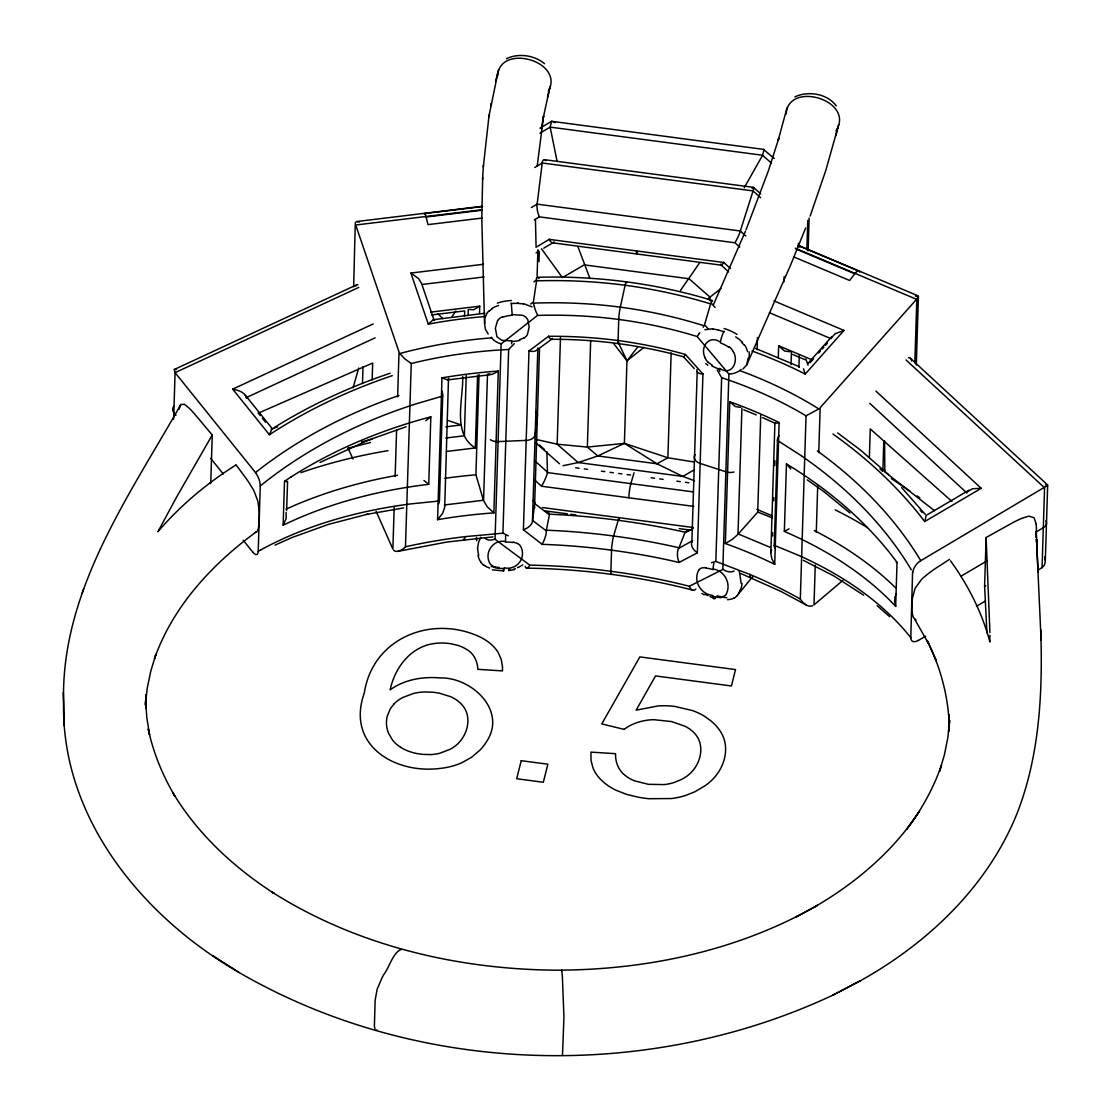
<?xml version="1.0" encoding="UTF-8"?>
<svg xmlns="http://www.w3.org/2000/svg" width="1111" height="1111" viewBox="0 0 1111 1111"><rect width="100%" height="100%" fill="white"/><g stroke="black" fill="none" stroke-linecap="round" stroke-linejoin="round"><path stroke-width="1.5" d="M989.929 637.283L989.929 635.284M741.12 583.372L739.662 572.984M989.929 638.617L989.901 641.964C982.11 612.716 968.264 585.275 950.516 560.833M145.958 708.207L146.263 694.417L145.347 704.791L147.291 687.89L150.818 671.002L155.873 654.31L154.526 658.573C173.149 605.787 212.812 563.402 257.363 531.072C258.238 529.447 258.488 527.586 258.752 525.781A84.408 31.177 70.2 0 0 259.196 519.281L259.252 518.018A91.185 33.677 70.2 0 0 259.266 512.393L257.946 501.325L254.058 491.131A28.955 10.693 70.2 0 0 252.989 489.132L249.378 483.243A114.655 42.343 70.2 0 0 245.67 477.827L236.032 464.898M497.631 76.006C499.27 42.857 565.096 60.73 548.306 91.463M786.116 114.114C788.074 80.075 855.734 100.407 835.916 131.029M911.839 605.759L911.881 604.467A91.185 49.009 -52 0 1 912.27 598.898L915.047 588.372L921.422 579.539A28.955 15.568 -52 0 1 923.116 577.914L928.796 573.248A114.655 61.619 -52 0 1 934.559 569.082L949.474 559.402M1036.271 533.169L1036.355 530.572A87.477 47.009 -52 0 0 1036.174 523.989M173.635 419.208L175.094 372.643L174.219 369.519L356.881 284.735M210.784 481.98L212.243 434.998L194.036 413.334A117.377 43.343 70.2 0 0 189.064 408.112L185.204 404.89A24.109 8.902 70.2 0 0 184.176 404.307L180.815 404.515L179.093 409.279M255.488 472.661A10.068 3.722 70.2 0 1 260.28 486.035L258.21 551.306L260.988 549.764M291.068 476.952A404.696 288.166 -5 0 1 420.972 419.527L430.832 416.819L428.735 484.299L418.903 485.563A404.696 259.613 8 0 0 289.665 522.128L283.138 525.197L284.513 481.216L291.068 476.952M286.61 510.505L287.596 481.41M353.645 286.846L355.284 222.88L356.478 221.533L359.436 222.047M362.464 383.573L362.991 366.741M372.143 379.865L372.671 363.033L258.474 413.084M394.169 507.574L392.877 549.084L376.06 511.143M395.141 476.452L396.599 429.749M397.613 396.891L399.016 351.923L355.714 225.005L482.091 209.715M393.6 550.223C395.919 553.209 402.585 550.181 405.473 546.834L411.264 363.505L404.779 358.867L399.821 353.506A408.487 307.789 3.9 0 1 491.784 337.827M437.567 519.684L441.984 377.879A401.682 273.098 1.8 0 1 498.284 371.074L493.867 512.879A401.682 273.098 1.8 0 0 437.567 519.684L442.525 513.546L444.706 507.352L448.483 379.045M462.662 376.587C463.634 398.266 451.635 433.651 475.327 447.969L477.591 375.351M464.551 316.093L464.704 310.913L431.387 314.982M466.245 375.296L464.356 435.776L445.705 438.04M468.134 314.816L468.286 309.622M479.535 313.094L479.744 306.178L430.596 312.122M444.428 504.963L483.452 500.242L475.911 474.772L479.035 374.532M487.493 374.449L483.563 500.63L487.285 506.838L493.867 512.879M508.296 535.78L502.922 533.197L508.644 349.479L514.282 343.66M537.099 275.889L537.905 249.808M538.974 261.585L539.293 251.308M532.461 521.184L537.849 348.021M539.515 348.687L534.669 504.297L532.544 520.434L546.348 530.919M560.472 337.688L557.166 444.178L578.151 462.551L682.848 476.425L694.431 480.73M590.677 340.397L587.358 447.08L597.801 455.954L656.962 463.787L682.848 476.425L694.556 469.661M693.264 461.87L667.878 457.76L656.962 463.787L624.396 443.358L626.965 360.825L618.258 342.313M671.155 352.784L667.878 457.76L624.396 443.358L587.358 447.08L557.166 444.178L535.571 439.317M691.875 542.293L697.18 371.852M709.887 300.567L709.998 297.123L720.914 288.554M711.471 562.68L715.845 561.444L721.636 377.698L717.192 369.977M725.358 543.543L729.774 401.738A401.682 273.098 1.8 0 1 779.13 422.541L774.714 564.346A401.682 273.098 1.8 0 0 725.358 543.543L732.413 539.307L737.996 534.335L741.912 408.154M757.077 349.646L757.452 337.508M770.423 547.445L738.287 533.988L757.716 512.102L760.729 415.32M772.603 535.974L772.7 532.766M773.7 500.797L773.798 497.589M774.784 465.62L774.936 460.815M778.283 357.881L778.672 345.771L811.822 359.742M775.395 548.57A9.402 4.944 -53.3 0 1 774.27 545.279L777.464 440.4L801.6 455.913M783.963 281.902L784.13 276.722M891.314 601.829A404.696 253.114 -3 0 0 792.601 535.085L784.352 531.405L786.449 463.926L794.671 469.023A404.696 294.665 7.2 0 1 892.716 556.653L897.035 562.347L895.674 606.342L891.328 601.829M791.032 364.533L791.407 352.437M798.281 246.795L798.392 243.337M798.906 367.324L799.281 355.228M806.864 249.767L807.78 220.367M808.1 250.878L809.127 218.006M812.71 605.745C807.628 607.786 802.864 602.954 800.323 599.037L806.03 415.792A399.293 298.081 -2.9 0 0 721.636 377.698M815.252 565.096L814.016 604.87L842.805 580.442M816.279 532.238L817.724 485.535M818.751 452.677L820.154 407.709L916.547 299.303L795.254 248.17M869.371 457.579L870.26 428.943L951.919 501.422M882.884 471.12L883.814 440.803M914.825 362.922L916.825 299.012L918.422 296.429L915.408 296.068M916.283 365.102L918.408 296.581M918.283 640.394A10.068 5.416 -52 0 1 910.798 637.797L912.575 571.915M986.915 632.978L984.61 586.177L986.124 537.516L1014.079 521.962A117.377 63.077 -52 0 1 1021.676 518.42M1037.605 570.29L1042.076 567.665L1044.562 487.826L906.048 359.964M1047.673 485.049L1045.298 561.583L1044.368 565.152L1042.146 567.624M774.714 564.346L771.839 558.777L770.826 553.32L774.923 422.652M482.674 177.468L481.785 218.367L484.535 323.662L485.438 329.398L488.187 334.008M483.299 166.997L489.104 114.975M482.563 179.51L483.424 164.928M770.853 552.75L771.576 549.723M748.134 358.117L746.745 364.866L742.898 369.046M834.736 994.178L832.597 995.289C646.769 1082.267 417.222 1075.809 239.087 972.514L237.296 971.389C142.333 916.228 61.369 817.918 63.605 703.249C60.369 591.844 128.445 497.256 180.815 404.515M537.252 165.775L543.598 115.85L541.432 128.737M477.508 548.459L478.522 542.46L480.799 537.196M531.377 207.535L537.127 204.146L542.237 162.998L753.077 190.925L760.646 197.744M537.127 204.146L740.315 230.991L753.077 190.925M561.61 970.653L561.749 970.139C650.435 969.278 740.204 949.711 817.543 905.298L795.407 917.339L797.712 916.103M926.018 516.198L924.727 521.545L918.853 514.046A445.719 330.411 9 0 0 832.931 434.026M488.757 117.044L498.533 69.66M490.673 105.698L491.02 103.615M543.237 117.947L549.667 88.269M511.574 343.799L511.713 340.883L501.853 340.327L496.95 336.744L495.353 328.245L497.589 320.579M547.529 97.06L550.139 86.352M495.575 81.575L498.047 71.576M810.141 216.089L825.876 170.191L838.138 126.571M835.819 135.764L838.611 124.654M787.032 107.795L778.214 140.264L778.769 138.361L768.201 171.344L746.064 229.755M373.213 323.94L232.699 389.142L269.376 434.72L272.014 428.832M895.022 596.468L894.563 601.19L895.674 606.342M353.048 387.808L358.728 368.047M634.034 472.8L630.854 483.632A9.499 1.028 -82.5 0 0 628.812 497.784M740.315 230.991L745.773 235.935M740.148 590.094L738.648 593.607A20.803 15.401 29.1 0 1 736.551 596.163M485.382 316.941L486.854 313.524A20.803 14.304 0.2 0 1 489.007 310.872M82.186 593.191L83.603 588.858M695.028 454.566L694.569 455.718A9.499 6.458 1.8 0 0 700.138 463.426L725.858 471.772A9.499 6.458 1.8 0 0 733.996 471.994M712.179 300.706L711.04 302.914L715.081 307.441M805.642 227.977L790.768 264.654L746.745 364.866M1047.617 485.41L920.769 560.68A10.068 5.416 -52 0 0 912.839 572.484M745.425 231.269L713.595 304.345M692.584 540.613L678.64 548.445M895.591 594.94L896.008 594.177M744.217 187.773L762.59 155.262L764.062 149.443L551.611 121.307L539.96 128.196M967.264 491.951L972.458 488.743L981.207 488.298L924.727 521.545M212.243 434.998L176.843 496.617L157.929 531.738C180.135 505.616 206.799 483.479 235.699 465.106M698.625 570.346C692.972 581.109 700.749 594.191 712.609 595.454A9.499 3.111 -73.7 0 0 715.47 598.26M703.166 327.259L704.055 325.773A405.362 316.093 0.1 0 0 620.299 307.15A405.362 315.843 -0.5 0 0 533.391 303.15M699.722 332.703L699.152 333.592M699.097 333.661L697.166 336.536A396.071 309.691 0 0 0 618.73 319.44A396.071 309.441 -0.5 0 0 537.516 315.427L501.13 343.924L495.048 539.279L529.739 565.124A396.071 222.936 3.5 0 1 610.883 571.304A396.071 222.7 3.1 0 1 689.362 586.261L722.817 569.443L728.899 374.088L697.166 336.536M699.749 262.64L680.418 290.513M452.135 316.51L455.843 310.955M283.208 525.114L286.194 518.476L286.124 512.49M685.459 354.52L702.93 374.018L697.361 552.834L679.029 562.472A397.821 223.686 3.1 0 0 611.55 550.181A397.821 223.922 3.5 0 0 542.099 544.334L523.406 529.78L528.975 350.979L548.57 336.314A397.821 310.816 -0.5 0 1 618.077 340.521A397.821 311.066 0 0 1 685.501 354.465L683.848 356.659M859.733 272.112A9.499 3.43 -67.1 0 0 854.734 273.778L849.651 280.472L793.934 256.988M752.036 351.02A436.901 325.523 -2.8 0 1 797.406 370.171L805.211 374.06L844.013 330.425L835.083 333.744L830.861 338.605L769.409 312.691M711.123 301.65L711.97 300.595M483.493 264.265L410.862 273.056L428.29 324.134L433.29 319.732L484.924 313.26M613.661 343.48L626.965 360.825L637.77 346.938M738.065 594.482L752.355 577.04M831.875 336.494L807.78 363.644M809.988 362.769L813.46 358.881M818.654 353.02L820.39 351.076M822.126 349.132L823.862 347.174M825.584 345.229L827.32 343.285M394.266 703.666L390.322 708.749L387.239 716.262A57.119 38.829 1.8 0 0 388.6 733.357L392.627 740.218A38.649 26.275 1.8 0 0 400.599 747.259M430.832 416.819L425.805 420.708M405.473 546.834L405.557 546.737A399.168 237.99 0 0 1 464.856 536.669L502.922 533.197M479.744 306.178L473.73 309.733L469.328 309.427M377.06 1030.05L375.212 1030.328L374.379 1026.328L375.143 1000.275L377.115 989.29L382.198 977.486A114.725 28.817 -74.3 0 1 383.684 974.708C389.475 967.348 392.975 952.252 401.279 949.419M260.238 485.993L263.043 483.729A407.362 293.818 -7.3 0 1 413.792 404.598M498.186 371.143L492.187 374.421L488.215 373.851M626.965 360.825L643.852 347.479M707.624 298.887L709.998 297.123L689.001 278.75L584.303 264.876L562.347 277.569L541.501 248.767M539.571 348.076L550.903 339.799M530.725 304.039L533.405 302.081L536.557 280.847A433.429 337.716 -0.5 0 1 625.118 285.249A433.429 337.98 0.1 0 1 710.623 303.9L704.513 324.745L708.485 329.148M533.877 281.861L536.613 279.875M256.572 532.058L254.863 532.53M522.767 564.874L521.781 565.541M491.604 308.719L492.812 307.941A17.193 10.388 -8 0 1 494.881 306.858L498.533 305.456M269.376 434.72L278.097 429.152A445.719 321.121 -7.1 0 1 392.294 375.657M815.085 906.659C856.109 882.745 893.383 851.123 919.519 811.141L906.645 829.389C921.366 809.975 933.379 788.477 941.378 765.437L939.531 771.326L944.461 754.605L947.836 737.704L949.669 720.47L948.655 731.538L948.891 714.637L949.238 724.969C948.197 695.569 940.239 666.697 927.157 640.422L935.684 659.587M860.442 980.735L832.597 995.289L860.442 980.735C928.213 942.933 988.04 886.022 1017.232 813.002C1039.84 754.869 1042.826 691.361 1040.715 629.687M535.988 247.295L549.209 239.365L723.775 262.488L730.399 268.459M543.737 248.184L552.903 242.781M789.046 528.85L784.352 531.405M274.292 427.471C310.636 404.946 349.646 386.781 390.183 373.24M984.61 586.177L985.707 585.525M539.946 133.153L550.153 127.126L762.59 155.262L771.534 163.22M534.766 167.469L542.224 163.053M534.322 219.853L539.363 216.867L734.927 242.767L739.745 247.073M926.088 515.421L969.084 490.132M960.682 576.373L987.221 560.763M1035.952 532.086L1043.326 527.739A9.499 6.458 1.8 0 0 1045.923 520.74M918.283 640.519L925.741 636.131M976.458 606.287L985.401 601.023M523.961 337.938L519.559 339.674M520.753 566.138L519.656 566.693M734.01 597.996L732.857 598.565A17.193 13.221 42 0 1 730.899 599.246L727.483 599.69M693.056 528.6L684.918 532.794L678.974 547.765A407.473 230.255 3.1 0 0 613.591 536.03A407.473 230.505 3.5 0 0 546.404 530.197L549.376 514.837L534.697 503.589M320.01 462.468L368.602 440.012L406.195 426.735M506.422 58.689C518.42 52.884 534.419 55.161 544.515 63.702M794.879 96.865C808.252 90.574 827.348 93.616 836.277 105.892M624.396 443.358L597.801 455.954L578.151 462.551L562.985 465.745M358.797 287.402L175.094 372.643L255.488 472.55A416.694 300.206 -7.1 0 1 398.988 395.516M246.42 398.293A9.499 6.013 -38.8 0 0 246.378 397.557L375.115 337.827M715.845 561.444L749.911 574.429A399.168 241.434 5.7 0 1 800.323 599.037M275.014 545.126L292.096 537.488L328.578 524.336L367.755 514.143L366.866 514.351L403.571 507.935M502.603 316.704L500.978 317.51A10.638 7.735 -10.7 0 0 497.645 320.593M704.874 329.759L712.818 328.703M174.399 369.407L176.468 369.407M790.018 351.729L784.644 351.048L778.742 345.882M518.906 567.041L517.407 567.638M1021.676 518.434L1027.508 516.476A24.109 12.957 -52 0 1 1029.022 516.226L1034.063 517.712L1036.146 524.003M779.047 422.583L775.325 423.402L762.646 417.625M763.715 149.582L774.27 158.54M271.14 429.152L277.653 426.805M806.03 415.792L818.835 408.904A408.487 304.358 -2.8 0 0 740.093 370.727M413.764 404.529L442.706 396.044L439.442 500.992L410.667 503.908A407.362 255.627 9.9 0 0 261.002 549.764M740.468 407.376L735.343 406.515L729.774 401.738M490.812 374.657L447.677 379.879L448.719 378.351M361.547 441.9L371.963 439.22M347.632 448.372L370.477 442.497M397.946 551.348L446.844 542.043L492.978 536.877M287.207 481.674L284.569 481.23M447.636 379.879L441.984 377.879M428.29 324.134L437.456 322.496A436.901 329.203 3.9 0 1 484.465 316.566M1045.354 484.827L1047.409 484.785L910.381 358.27M508.657 570.623L514.254 569.679M433.346 319.718L434.54 320.524M897.035 562.347L896.271 562.43M357.145 221.478L482.66 206.257M424.541 213.562L482.243 206.577M424.208 213.743A9.499 1.528 83.1 0 1 426.082 216.992L482.105 210.215M482.327 218.048L428.013 224.616L426.082 216.992M484.132 276.945L422.124 284.458L418.653 278.653L410.973 273.112M445.886 426.818L461.162 424.971L447.525 420.305M446.511 451.455L475.327 447.969M509.157 569.457L509.88 569.374M721.289 596.829L722.761 596.635A10.638 7.027 36.6 0 0 725.802 594.857C731.871 584.719 725.025 570.61 713.165 569.026A9.499 3 -73.1 0 1 713.915 563.36M537.349 277.292C596.385 275.653 655.74 283.152 712.248 300.456M551.556 339.313C596.107 339.147 640.672 345.021 683.64 356.839M526.558 568.124C582.622 568.957 638.644 576.165 692.958 590.163M503.491 570.901L492.395 569.86M517.448 302.956L518.17 302.984M705.916 567.568L701.86 567.915A10.846 7.402 32.2 0 0 698.652 570.36M544.723 159.706L753.244 187.328M552.167 242.767L721.386 265.182M575.692 467.773L579.123 468.231M584.261 468.911L587.691 469.37M601.412 471.175L604.842 471.633M609.981 472.314L613.411 472.772M618.563 473.453L621.979 473.911M627.132 474.591L630.562 475.05M651.143 477.772L654.573 478.23M659.712 478.91L663.142 479.355M676.863 481.174L680.293 481.632M685.431 482.313L688.862 482.771M547.404 472.578L693.431 491.923M693.833 506.394L541.529 486.229L534.891 480.258M542.376 507.533L693.333 527.531M545.07 510.893L567.332 513.824M570.748 514.268L575.887 514.948M679.182 528.628L691.209 530.239M232.699 389.142C237.851 390.142 244.614 391.975 246.378 397.557M523.462 303.609L532.002 306.858M513.254 542.043L517.573 543.501M624.16 729.399L601.773 723.9L639.867 656.907L735.524 669.572L731.413 685.973L655.546 675.932L636.131 710.151L658.115 705.929A58.355 39.677 1.8 0 1 675.03 706.471L692.57 710.596A55.897 37.996 1.8 0 1 704.805 716.47L711.123 721.039A66.952 45.523 1.8 0 1 716.623 726.386L718.192 728.288A60.827 41.357 1.8 0 1 723.803 738.301C728.205 750.869 724.205 765.146 716.178 775.381A71.951 48.926 1.8 0 1 705.304 785.602L694.847 791.782L685.376 795.532A59.23 40.26 1.8 0 1 671.683 798.531L648.88 798.712A90.13 61.272 1.8 0 1 638.283 797.212L626.396 794.309L616.063 790.268A57.383 39.01 1.8 0 1 603.495 782.102A59.855 40.69 1.8 0 1 600.134 778.88A56.994 38.746 1.8 0 1 593.135 768.312L591.024 760.521L590.927 752.119L615.563 753.689C615.188 761.91 618.508 770.381 625.146 775.436A35.288 23.984 1.8 0 0 634.492 780.825L648.393 784.31L664.128 784.602A38.538 26.192 1.8 0 0 674.266 782.463L681.737 779.339A44.107 29.997 1.8 0 0 689.667 773.923C699.291 765.298 704.388 749.842 697.93 737.954A38.885 26.428 1.8 0 0 692.833 731.58A36.732 24.97 1.8 0 0 685.487 726.455L671.641 721.581L653.865 719.692A38.468 26.15 1.8 0 0 641.533 721.289A44.815 30.469 1.8 0 0 624.118 729.371M494.826 566.818L493.242 566.235A10.638 7.694 -10.6 0 1 490.02 563.638C483.771 552.972 492.965 539.099 505.477 541.501A9.499 1.028 88.6 0 0 505.602 535.766M917.908 295.776L798.767 245.545M719.859 368.574C731.677 376.365 739.121 361.381 733.385 351.812M489.632 568.054L486.785 566.902A17.193 14.249 -12.2 0 1 485.382 566.11M719.706 368.519L719.414 368.421A9.499 2.583 -70.2 0 0 719.886 371.393M755.549 348.41L799.448 366.797M774.2 545.334L798.503 555.292A407.362 246.934 -4.5 0 1 909.145 635.631L910.853 637.756M552.306 121.571L551.611 121.307L550.153 127.126L557.125 161.526M553.695 122.113L555.083 122.641M743.717 409.792L756.285 414.889M740.606 573.429L780.811 591.358L805.767 604.717M915.992 619.98L913.325 617.508L912.02 612.328A84.408 45.357 -52 0 1 911.853 605.745M798.24 245.573L858.928 271.153M795.823 248.947L854.734 273.778M773.95 300.9L844.013 330.425M792.56 354.409L805.197 359.742M756.813 509.338L772.298 515.865M803.35 560.333L833.736 575.873L863.664 595.218M411.181 363.45L411.264 363.505A399.293 301.512 3.9 0 1 508.644 349.493M712.22 365.2L708.262 362.353M701.874 593.427L704.221 594.857M735.663 336.869L738.982 339.188A17.193 9.36 31.3 0 1 740.856 340.813L741.981 341.882M213.131 955.877L239.087 972.514M807.294 479.869L823.876 491.631L849.943 512.949M891.383 478.577L909.923 491.118M917.061 495.937L919.908 497.853M428.735 484.299L423.944 480.48M837.694 432.971L860.525 450.108L888.564 474.605M484.785 565.707L483.632 564.819M533.655 506.685L534.933 507.644M934.518 510.727L884.842 471.925L884.606 441.136M729.08 346.701L730.51 347.924A10.638 7.069 36.8 0 1 733.316 351.826M705.749 363.547L707.874 365.227M790.81 468.995L786.449 463.926M877.162 605.689L889.633 616.647M539.543 445.108L544.432 449.441M535.613 442.636L559.458 463.731M760.632 193.772L753.536 187.453A9.846 1.569 -66.1 0 1 753.216 190.717M534.474 460.51L547.445 472.133L546.876 451.608M728.635 271.862L721.095 265.071M875.926 391.1L981.207 488.298M869.76 403.349L966.889 493.006M437.984 313.83L442.733 318.635M901.535 487.479L925.199 514.324M684.14 357.45L694.264 368.574M272.57 429.068L245.406 395.322M258.141 412.959L260.266 415.611M262.404 418.264L265.598 422.236M175.982 415.208L173.844 412.556A9.499 6.458 1.8 0 1 173.747 406.418M210.673 458.315L223.311 474.022M243.226 540.238L253.002 552.389M210.021 482.771L210.729 483.66M803.489 368.824L805.211 374.06M914.686 619.23L928.949 644.352M911.312 569.776L911.201 569.596A407.362 302.511 9.2 0 0 801.545 455.954M348.715 449.497L352.923 458.982M934.684 657.073L936.365 661.114M589.955 278.528L577.845 246.503M348.604 449.219L348.312 447.955M705.235 358.02C699.486 347.354 708.929 334.161 720.483 342.16A9.499 2.486 -69.6 0 1 724.066 331.272M739.093 571.415L739.426 572.332M805.808 358.825L808.03 365.158M422.166 285.249L433.845 319.482M1044.771 556.653L1045.326 560.583M747.564 351.673L746.3 347.896A20.803 13.554 25.8 0 0 744.342 344.702M477.966 555.361L479.202 559.236A20.803 16.151 0 0 0 481.132 562.333M562.513 1054.936L563.944 1016.843L562.458 978.847A114.683 4.611 89.6 0 0 562.319 976.305L561.791 970.209C460.801 970.25 358.034 946.641 272.167 892.175L274.125 893.438C233.963 867.51 197.827 834.208 173.052 793.018L174.635 795.684C162.414 774.978 153.221 752.466 148.221 728.913L149.582 734.815L146.805 717.609L145.624 700.624L145.819 708.499M511.254 303.081L512.171 314.566L522.684 315.316L525.725 316.941L527.753 319.551L529.183 326.926L527.461 334.467A10.846 7.902 -5.2 0 1 524.045 338.008M476.438 537.502L476.688 540.779M1038.063 572.207L1036.521 539.266L1041.076 639.978M1036.521 539.266L1037.007 549.389L1036.313 531.863M986.124 537.516L989.915 632.603M64.271 725.955L63.313 692.25M535.46 220.061L536.071 246.1M444.955 478.313A449.15 305.372 1.8 0 1 475.911 474.772M757.716 512.102A449.15 305.372 1.8 0 1 772.201 517.865M464.856 536.669A9.499 1.528 83.1 0 1 463.454 539.099M752.8 577.428A9.499 3.43 -67.1 0 1 749.911 574.429M798.253 245.517A9.499 3.069 -69.7 0 1 799.795 247.17M498.978 567.388A39.496 28.317 -6.8 0 1 491.215 566.471M483.382 565.013A22.998 18.54 -7 0 1 480.952 562.43M478.785 555.278A43.69 32.927 10.9 0 1 477.647 548.459M503.033 570.124A9.499 1.139 89.2 0 0 504.297 567.86C516.587 570.54 526.586 558.111 520.851 546.793A10.846 7.93 -5.3 0 0 517.587 543.487M504.269 568.443A25.859 18.276 -8.6 0 1 494.395 567.54M505.449 542.126A31.427 23.914 -8.3 0 1 513.074 542.543M515.379 568.721A29.317 22.817 -6.1 0 1 513.824 569.096M509.199 569.985A42.746 30.525 -6.5 0 1 508.477 570.054M726.858 597.746A39.496 26.206 33 0 1 717.095 595.802M736.621 596.218A22.998 17.373 36.6 0 1 734.135 598.149M742.051 583.567A43.69 32.525 18.2 0 1 740.343 590.163M721.65 597.607A25.859 16.762 34.4 0 1 712.609 596.093M706.04 568.11A31.427 22.164 35.8 0 1 713.054 569.679M707.943 595.635A29.317 21.359 34.6 0 1 705.027 594.191M713.929 598.01A42.746 28.261 32.7 0 1 710.012 596.635M724.108 328.509A39.496 27.164 34.1 0 1 737.037 334.397M718.414 330.078A42.746 29.566 34.1 0 1 724.011 331.8M741.44 342.105A22.998 13.651 29.5 0 1 743.814 344.799M749.106 351.812A43.69 30.372 17 0 1 748.911 358.311M720.442 342.924A25.859 17.804 36.2 0 1 728.774 347.188M708.179 362.408A10.846 7.374 32.1 0 1 705.207 358.02M719.345 369.102A31.427 20.081 32.8 0 1 711.929 365.936M712.97 329.148A29.317 18.443 30.3 0 1 717.775 329.911M497.339 303.081A39.496 29.275 -7.1 0 1 511.296 300.525M511.268 303.567A42.746 31.844 -7 0 1 517.379 303.428M489.395 311.038A22.998 14.818 -5 0 1 492.034 308.983M484.882 323.204A43.69 30.775 10.2 0 1 484.993 316.871M502.825 317.135A25.859 19.318 -9.3 0 1 512.157 315.274M519.809 340.383A31.427 21.831 -7.3 0 1 511.699 341.535M518.087 303.442A29.317 19.915 -5 0 1 523.267 304.025M286.041 509.185A414.097 266.029 7.8 0 1 397.488 475.272M258.238 551.348A10.068 3.722 70.2 0 1 253.016 552.264M300.942 472.633A453.08 291.068 7.8 0 1 388.003 450.649M355.839 286.11A9.527 3.514 70.2 0 1 357.964 284.708M441.97 390.961A9.402 3.472 70.2 0 1 442.761 396.113M439.303 500.811A9.402 3.333 71.2 0 1 438.428 503.88M814.349 530.586A414.097 259.53 -2.9 0 1 896.105 588.274M835.236 509.893A453.08 283.972 -2.9 0 1 867.33 527.6M817.307 450.927A416.694 308.886 9 0 1 920.769 560.68M908.409 357.631A9.527 5.124 -52 0 1 911.631 361.061M777.381 440.442A9.402 5.055 -52 0 1 778.908 435.595M879.954 468.842A455.066 336.8 8.8 0 1 882.259 470.925M920.158 510.13A455.066 336.8 8.8 0 1 922.061 512.393M542.099 162.748A9.846 3.527 80.2 0 1 545.973 160.637M752.064 188.398A9.846 1.569 -66.1 0 1 753.133 187.37M539.404 216.714A10.055 3.611 80.2 0 1 537.044 204.035M740.357 230.963A10.055 1.597 -66.1 0 1 734.968 242.629M547.556 472.328A9.846 1.583 -66 0 1 541.585 485.993M637.464 252.947A9.499 1.028 -82.5 0 1 636.492 250.933M554.125 241.754A9.846 3.541 80.1 0 1 549.265 239.171M723.817 262.293A9.846 1.583 -66 0 1 721.497 265.14M721.011 264.987A9.846 1.583 -66 0 1 720.942 263.96M538.03 250.614A9.86 6.61 32.3 0 1 536.085 252.975M1036.257 533.169A94.671 50.87 -52 0 1 1035.994 537.335M394.252 703.666A39.26 26.692 1.8 0 1 402.64 697.569L413.25 693.528A38.107 25.914 1.8 0 1 424.763 691.931L432.915 692.236A49.689 33.788 1.8 0 1 439.289 693.181L450.469 696.611A35.274 23.984 1.8 0 1 457.899 700.999L459.19 702.055A38.885 26.442 1.8 0 1 462.607 705.513A37.83 25.72 1.8 0 1 465.217 709.332C471.453 721.414 466.134 736.996 456.093 745.328A39.954 27.164 1.8 0 1 450.094 749.3L439.762 753.258A34.177 23.234 1.8 0 1 430.457 754.591L422.569 754.355A39.746 27.025 1.8 0 1 400.557 747.3M697.43 552.681A10.027 7.305 32.9 0 1 691.681 542.21M679.127 562.249A9.888 4.777 85.5 0 1 678.557 548.265M695.875 589.052A9.971 5.027 86.5 0 1 689.292 586.372M734.149 570.971A9.888 7.402 32.9 0 1 722.955 569.29M688.251 530.961A9.735 4.666 85.1 0 0 685.293 532.266A434.568 245.573 3.1 0 0 618.216 520.309A434.568 245.837 3.5 0 0 549.403 514.185M619.299 519.392A9.485 1.028 -82.5 0 0 618.216 520.295L613.591 536.03A9.499 1.028 -82.5 0 0 611.55 550.181L610.897 571.304A9.485 1.028 -82.5 0 0 611.633 573.901M702.999 373.879A10.027 5.319 -22.9 0 1 696.972 369.505M618.938 342.841A9.499 1.028 -82.5 0 1 618.077 340.521L618.73 319.426A9.485 1.028 -82.5 0 1 620.299 307.136L625.132 285.235A9.485 1.028 -82.5 0 1 626.701 282.736M741.12 369.407A9.888 5.041 -21.7 0 1 729.038 373.921M532.655 521.142A10.027 6.513 -28 0 1 523.406 529.628M546.431 530.78A9.888 2.847 -71.4 0 1 542.099 544.084M529.753 565.402A9.971 3.097 -72.4 0 1 525.253 566.304M494.992 539.085A9.888 6.624 -28.6 0 1 485.174 538.293M490.354 439.72A9.499 6.458 1.8 0 0 498.089 441.595L526.197 440.387A9.499 6.458 1.8 0 0 535.155 434.609L537.446 415.375A9.499 6.458 1.8 0 0 536.113 411.501M547.57 512.49A9.735 2.777 -71.1 0 1 549.265 514.435M532.961 500.492A9.93 6.416 -27.9 0 1 534.946 503.505M537.974 348.382A10.027 6.111 30.3 0 1 528.975 350.826M552.292 338.355A9.888 2.514 73.2 0 1 548.57 336.216M537.488 314.83A9.971 2.347 71.9 0 1 533.599 303.442M501.075 343.716A9.888 5.819 29.5 0 1 491.27 337.23M536.377 279.416A9.888 2.389 72.3 0 1 539.029 278.667M502.505 666.947L502.478 670.905L477.855 669.336C477.549 661.267 473.717 653.171 466.356 649.255A31.969 21.734 1.8 0 0 457.788 645.366L451.08 643.783A41.454 28.178 1.8 0 0 446.344 643.2A37.385 25.414 1.8 0 0 426.874 645.116C407.098 651.421 394.322 670.183 390.128 689.834C400.474 682.376 413.084 678.627 425.721 677.779A58.689 39.899 1.8 0 1 439.748 677.918C471.606 676.905 507.63 710.721 486.257 742.106A76.215 51.814 1.8 0 1 479.896 750.189L471.578 757.271L461.857 762.729A56.8 38.621 1.8 0 1 450.788 766.521A58.55 39.802 1.8 0 1 438.734 768.59C393.405 773.687 345.965 744.217 364.297 693.056C372.685 637.686 431.79 614.633 479.508 636.728A51.009 34.677 1.8 0 1 490.631 643.824A50.842 34.566 1.8 0 1 498.311 652.754L501.269 659.531L502.505 666.947M521.226 760.688L516.684 778.728L543.321 782.255L547.862 764.215L521.226 760.688"/></g></svg>
